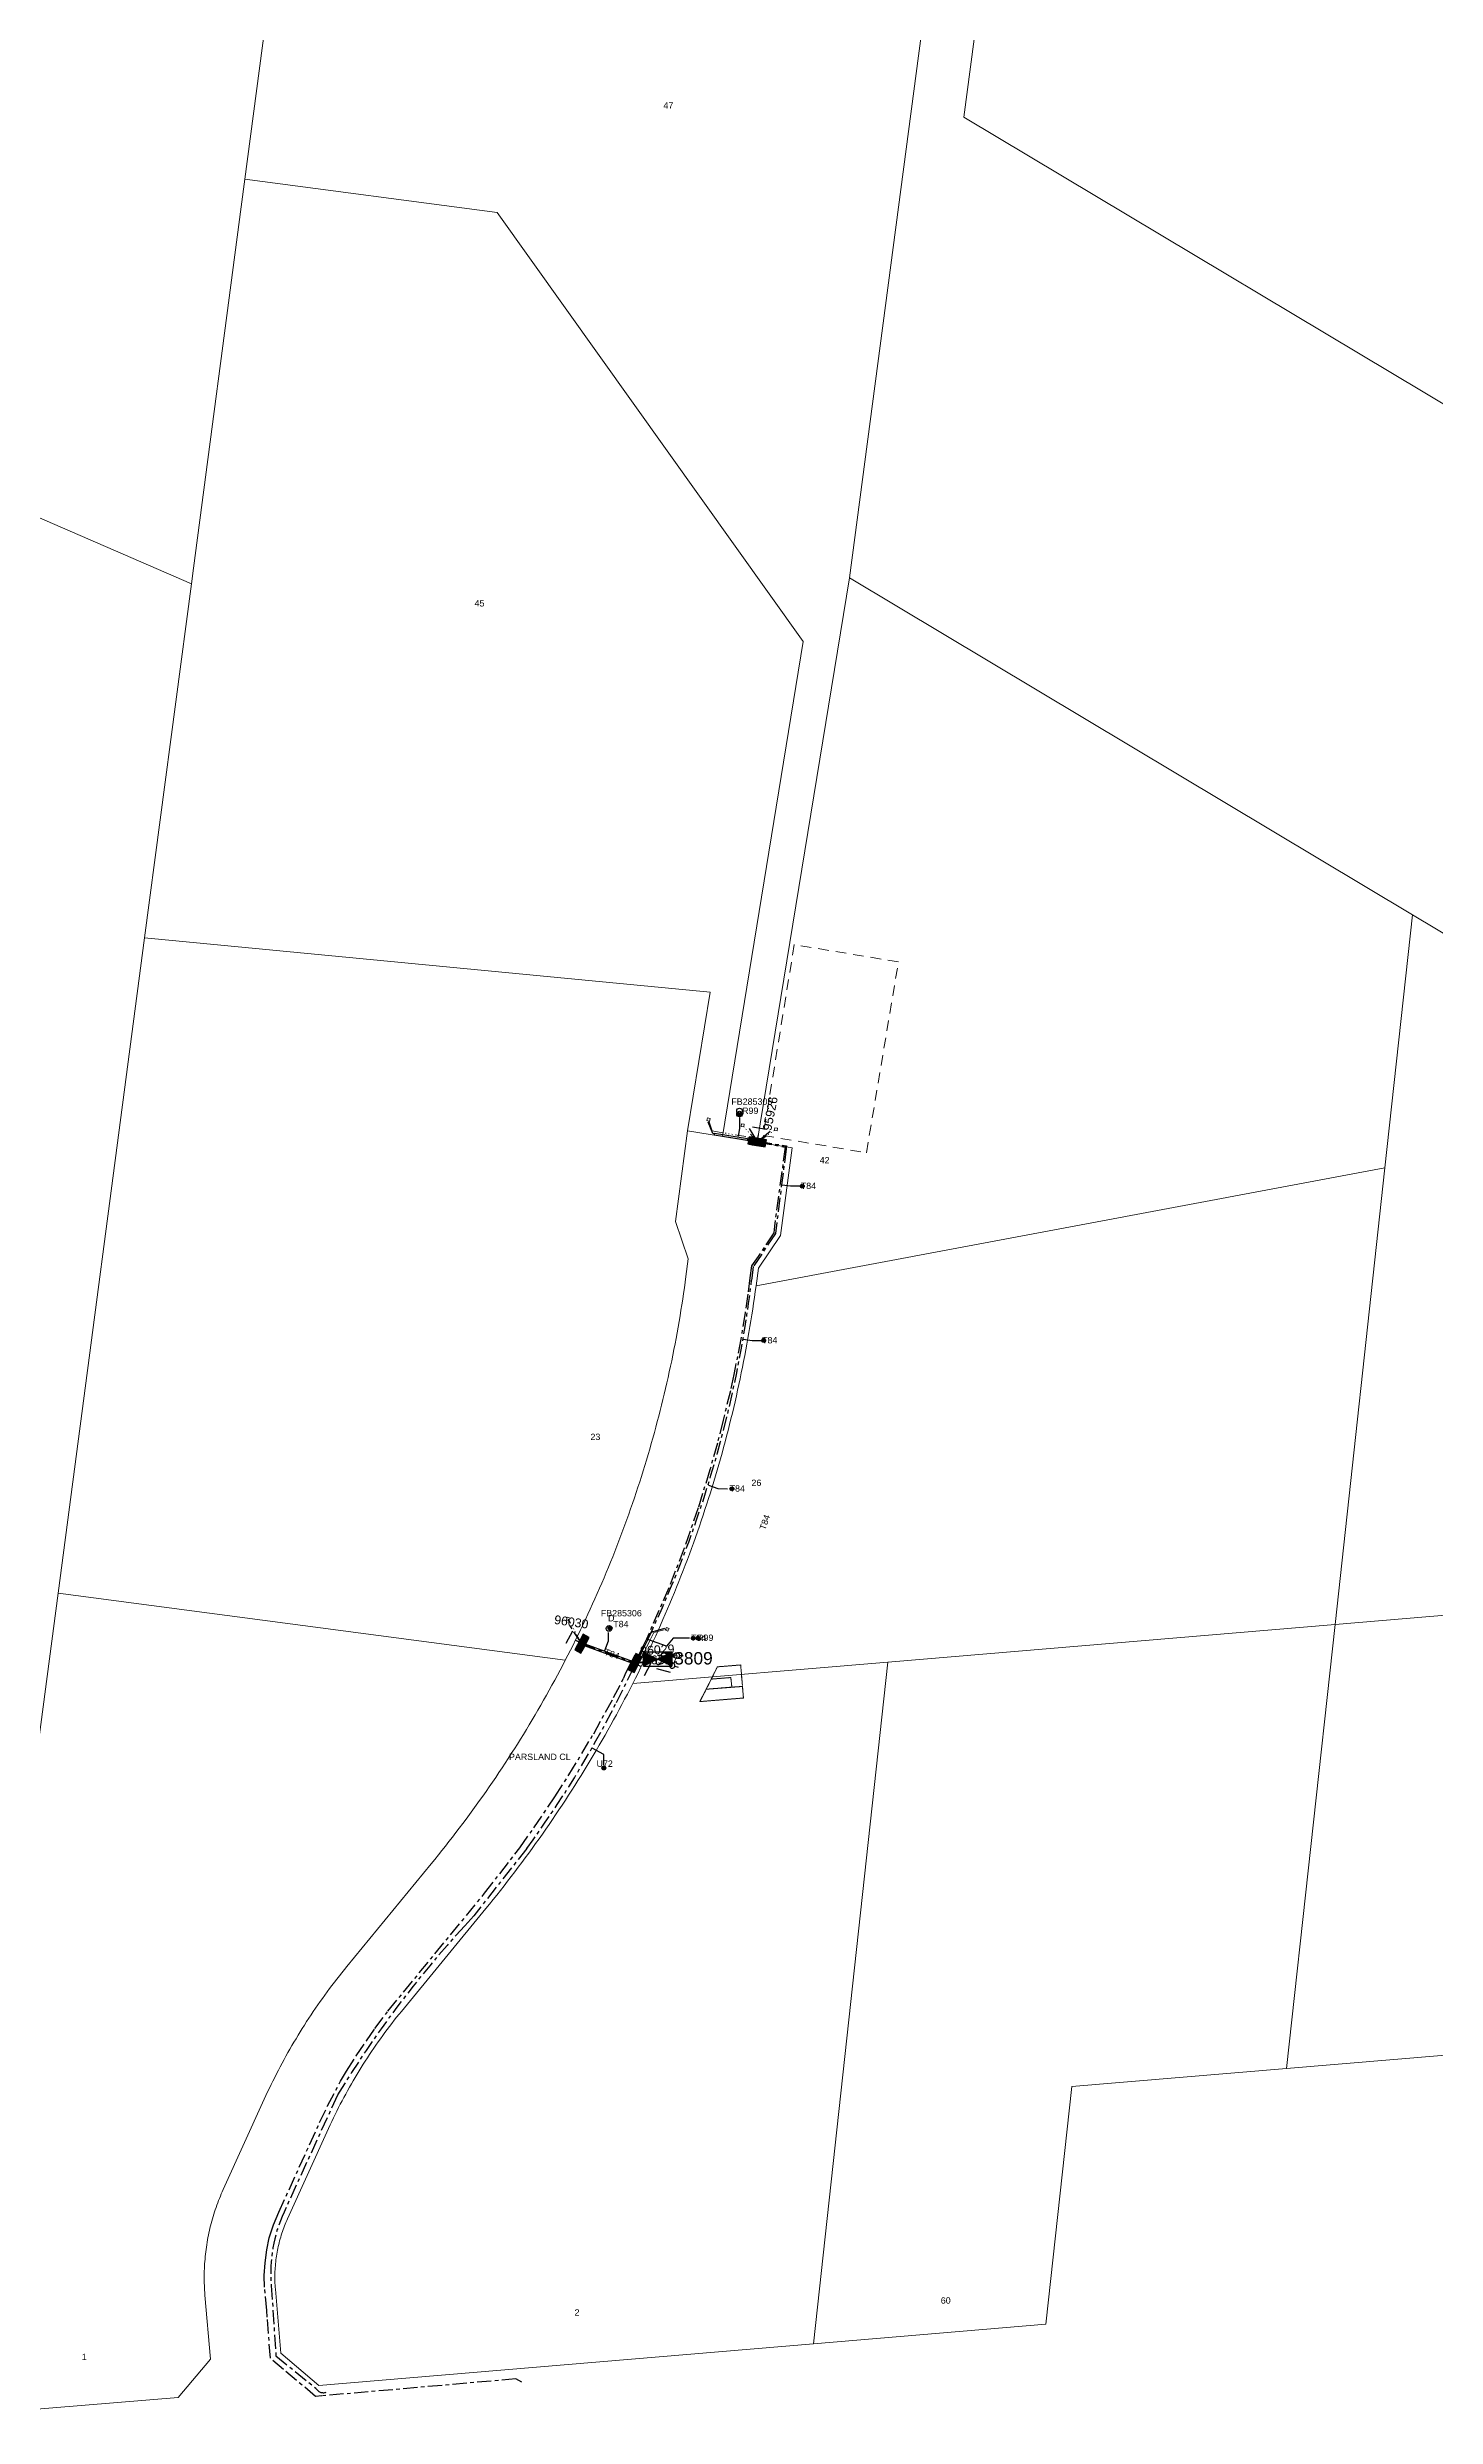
# Model space of a CAD drawing. Header units: metres. Extents: x 250871 to 255994, y 6164531 to 6169422.
# Drawn here: x 252048 to 252441, y 6165540 to 6166211 of the extents above; entities that cross this region are included whole.
import ezdxf
from ezdxf.enums import TextEntityAlignment as Align

# ---------------------------------------------------------------- set-up
doc = ezdxf.new("R2010")
doc.units = ezdxf.units.M
for name, pattern in [('Cable Exist UG', [7, 4, -1, 1, -1]), ('Dash', [5, 3, -2]), ('DASHED', [19.05, 12.7, -6.35]), ('HIDDEN2', [0.1875, 0.125, -0.0625]), ('PHANTOMX2', [6.6, 3, -0.75, 0.2, -0.75, 0.2, -0.75, 0.2, -0.75])]:
    doc.linetypes.add(name, pattern=pattern)
doc.layers.get('0').update_dxf_attribs({"color": 6})
doc.layers.get('Defpoints').update_dxf_attribs({"color": 250})
for name, color, linetype, lineweight in [('Cadastre Developer_SP_EXT', 98, 'Continuous', 15), ('Cadastre Land Parcels_SP_EXT', 118, 'Continuous', 15), ('Cadastre Other Property_SP_EXT', 138, 'DASHED', 15), ('Cadastre Road Names_SP_HV_LV_SL_EXT', 211, 'Continuous', 15), ('Mains_HV_EXT', 13, 'Continuous', 25), ('Mains_LV_EXT', 163, 'Continuous', 25), ('Services_SP_EXT', 42, 'PHANTOMX2', 20)]:
    doc.layers.add(name, color=color, linetype=linetype, lineweight=lineweight)
for name, color, linetype in [('Duct_SP_EXT', 30, 'Continuous'), ('Equip_HV_EXT', 7, 'Continuous'), ('Equip_LV_EXT', 7, 'Continuous'), ('Sub_SP_EXT', 7, 'Continuous'), ('SupportsUG_SP_LV_EXT', 7, 'Continuous'), ('Trench_SP_EXT', 7, 'Continuous')]:
    doc.layers.add(name, color=color, linetype=linetype)
doc.styles.add('iecARIAL', font='arial.ttf', dxfattribs={"height": 2})
doc.styles.get("Standard").update_dxf_attribs({"font": 'arial.ttf'})
doc.styles.add('SWITCH_LABEL', font='arial.ttf', dxfattribs={"height": 2})

# ---------------------------------------------------------------- blocks, each defined once
blk = doc.blocks.new('SUB_PADMOUNT_EXT')
at = {"ltscale": 10}
h = blk.add_hatch(color=256, dxfattribs=at)
h.dxf.hatch_style = 1
h.paths.add_polyline_path([(4, -2), (0, 0), (4, 2)])
h.paths.add_polyline_path([(-4, -2), (-4, 2), (0, 0)])
blk.add_line((4, 2), (-4, -2))
blk.add_lwpolyline([(-4, -2), (4, -2), (4, 2), (-4, 2)], close=True)
at = {"ltscale": 10, "flags": 128}
for points in [[(-4, -2), (-4, 2), (0, 0)], [(4, -2), (0, 0), (4, 2)]]:
    blk.add_lwpolyline(points, close=True, dxfattribs=at)
at = {"flags": 8}
blk.add_attdef('ASSET_NUM', text='', height=2.5, dxfattribs=at).set_placement((0, 5), align=Align.MIDDLE_CENTER)
for tag, flags, p in [('STREET_CODE', 9, (1.5, 0)), ('OPERATING_VOLTAGE', 9, (1.5, -0.4)), ('ORIENTATION', 9, (1.5, -0.6)), ('OWNED_BY', 9, (1.5, -0.8)), ('OPERATED_BY', 9, (1.5, -1)), ('CONSTRUCTED_VOLTAGE', 9, (1.5, -1.4)), ('SECONDARY_VOLTAGE', 9, (1.5, -1.6)), ('STATE', 9, (1.5, -1.8)), ('SUBSTATION_TYPE', 9, (1.5, -2.2)), ('SUBURB', 9, (1.5, -2.8)), ('STREETNAME', 9, (1.5, -3)), ('Z', 1, (1.5, -3.6)), ('NO_PHASES', 9, (1.5, -0.2)), ('MAINTAINED_BY', 9, (1.5, -1.2)), ('PARENT', 9, (1.5, -2)), ('USAGE', 9, (1.5, -2.4)), ('LEGEND', 9, (1.5, -2.6)), ('LOCATION', 9, (1.5, -3.2)), ('NOTES', 9, (1.5, -3.4))]:
    blk.add_attdef(tag, text='', height=0.2, dxfattribs=dict(flags=flags)).set_placement(p, align=Align.MIDDLE_LEFT)
blk = doc.blocks.new('PILLAR_EXT')
blk.add_hatch(color=256).paths.add_polyline_path([(2.5, -1), (2.5, 1), (-2.5, 1), (-2.5, -1)])
for p, q in [((2.5, 0), (-2.5, 0)), ((0, -1), (0, 1))]:
    blk.add_line(p, q)
at = {"ltscale": 10}
blk.add_line((-2.5, 0), (2.5, 0), dxfattribs=at)
blk.add_lwpolyline([(2.5, 1), (1.25, 1), (-1.25, 1), (-2.5, 1), (-2.5, -1), (2.5, -1)], close=True)
at = {"layer": 'Defpoints'}
for p, q in [((0, 0), (0, -2)), ((2, -4), (-2, -4))]:
    blk.add_line(p, q, dxfattribs=at)
for tag, p, flags in [('SUPPORT_TYPE', (0, 0.6), 9), ('STREETNAME', (0, 1.8), 9), ('OWNED_BY', (0, 0.2), 9), ('LOCATION', (0, 1.2), 9), ('SUBURB', (0, 2), 1), ('LEGEND', (0, 1), 9), ('PARENT', (0, 1.6), 9), ('USAGE', (0, 0.8), 9), ('NOTES', (0, 1.4), 9), ('STATE', (0, 0.4), 9)]:
    blk.add_attdef(tag, p, '', height=0.2, rotation=180, dxfattribs=dict(flags=flags))
at = {"width": 0.9, "flags": 8}
blk.add_attdef('ASSET_NUM', text='', height=2, rotation=270, dxfattribs=at).set_placement((2, -4), align=Align.MIDDLE_LEFT)
blk = doc.blocks.new('DUCT_EXT')
blk.add_circle((0, 0.8), 0.8)
at = {"flags": 1}
blk.add_attdef('Z', (0, 0), '', height=0.2, dxfattribs=at)
at = {"flags": 9}
for tag, p in [('DUCT_CODE', (0, 0)), ('XSECT_TYPE', (0, -0.2)), ('STATE', (0, -0.6)), ('FB_REFERENCE', (0, -0.4)), ('NOTES', (0, -0.8))]:
    blk.add_attdef(tag, text='', height=0.2, dxfattribs=at).set_placement(p, align=Align.MIDDLE_LEFT)
blk = doc.blocks.new('CCP_EXT')
blk.add_wipeout([(0, 0.57), (0.57, 0), (0, -0.57), (-0.57, 0)])
blk.add_lwpolyline([(-0.57, 0), (0, 0.57), (0.57, 0), (0, -0.57), (-0.57, 0)])
at = {"flags": 1}
blk.add_attdef('Z', (0, 0), '', height=0.2, dxfattribs=at)
at = {"flags": 9}
for tag, p in [('CCP_TYPE', (0, 0)), ('CONSTRUCTED_VOLTAGE', (0, -0.2)), ('OPERATING_VOLTAGE', (0, -0.6)), ('ORIENTATION', (0, -0.8)), ('OWNED_BY', (0, -1)), ('STATE', (0, -1.8)), ('NO_PHASES', (0, -0.4)), ('USAGE', (0, -1.2)), ('LEGEND', (0, -1.4)), ('LIFE_SUPPORT', (0, -1.6)), ('NOTES', (0, -2))]:
    blk.add_attdef(tag, text='', height=0.2, dxfattribs=at).set_placement(p, align=Align.MIDDLE_LEFT)
blk = doc.blocks.new('LV_UG_DFUSE_CLOSED_EXT')
for points in [[(1, 0), (0, 0)], [(5.04, 0.73), (2.16, -0.72)], [(5.05, -0.71), (2.16, 0.72)], [(6.2, 0.01), (7.2, 0.01)]]:
    blk.add_lwpolyline(points)
for centre in [(1.8, 0), (5.4, 0.01)]:
    blk.add_circle(centre, 0.8)
at = {"flags": 9}
for tag, p in [('ACTUAL_STATUS', (0, 0)), ('CONSTRUCTED_VOLTAGE', (0, -0.2)), ('OPERATING_VOLTAGE', (0, -0.6)), ('ORIENTATION', (0, -0.8)), ('STATE', (0, -1)), ('SWITCH_TYPE', (0, -1.2)), ('NO_PHASES', (0, -0.4)), ('USAGE', (0, -1.4)), ('NOTES', (0, -1.6))]:
    blk.add_attdef(tag, text='', height=0.2, dxfattribs=at).set_placement(p, align=Align.MIDDLE_LEFT)
at = {"flags": 1}
blk.add_attdef('Z', (0, 0), '', height=0.2, dxfattribs=at)
blk = doc.blocks.new('SWG_HOLEC_SU_EXT')
blk.add_line((1.8, -2), (5.8, -2))
for points in [[(1, 0), (0, 0)], [(6.6, 0), (7.6, 0)]]:
    blk.add_lwpolyline(points)
for points in [[(1.8, -0.8, 1), (1.8, 0.8, 1)], [(5.8, -0.8, 1), (5.8, 0.8, 1)]]:
    blk.add_lwpolyline(points, format="xyb", close=True)
at = {"style": 'SWITCH_LABEL', "flags": 8}
blk.add_attdef('ASSET_NUM', text='', height=2.5, rotation=179.95437, dxfattribs=at).set_placement((-2.4, 0), align=Align.MIDDLE_LEFT)
at = {"flags": 1}
blk.add_attdef('Z', (0, 0), '', height=0.2, dxfattribs=at)
at = {"flags": 9}
for tag, p in [('ACTUAL_STATUS', (0, -0.4)), ('CONSTRUCTED_VOLTAGE', (0, -0.6)), ('OPERATING_VOLTAGE', (0, -1)), ('ORIENTATION', (0, -1.2)), ('OWNED_BY', (0, -1.4)), ('STATE', (0, -1.8)), ('SWITCH_TYPE', (0, -2)), ('STREETNAME', (0, -2.6)), ('SUBURB', (0, -2.8)), ('NO_PHASES', (0, -0.8)), ('PARENT', (0, -1.6)), ('USAGE', (0, -2.2)), ('LOCATION', (0, -2.4)), ('NOTES', (0, -3))]:
    blk.add_attdef(tag, text='', height=0.2, dxfattribs=at).set_placement(p, align=Align.MIDDLE_LEFT)
at = {"style": 'SWITCH_LABEL', "flags": 9}
blk.add_attdef('STREET_CODE', text='', height=0.2, dxfattribs=at).set_placement((0, -0.2), align=Align.MIDDLE_LEFT)
blk = doc.blocks.new('CABLE_LARGE_EXT')
h = blk.add_hatch(color=256)
edge = h.paths.add_edge_path()
edge.add_arc((0, 0.55), 0.55, 0, 360)
blk.add_circle((0, 0.55), 0.55)
at = {"flags": 1}
blk.add_attdef('Z', (0, 0), '', height=0.2, dxfattribs=at)
at = {"flags": 9}
for tag, p in [('COND_CODE', (0, 0)), ('STATE', (0, -0.4)), ('XSECT_SIZE', (0, -0.6)), ('FB_REFERENCE', (0, -0.2)), ('NOTES', (0, -0.8))]:
    blk.add_attdef(tag, text='', height=0.2, dxfattribs=at).set_placement(p, align=Align.MIDDLE_LEFT)

msp = doc.modelspace()

# ---------------------------------------------------------------- linework, layer by layer
at = {"layer": 'Cadastre Developer_SP_EXT', "linetype": 'Dash'}
for points in [[(252234.387, 6165746.335), (252233.504, 6165744.584), (252232.61, 6165742.841), (252244.945, 6165743.856), (252244.173, 6165753.208), (252237.563, 6165752.682), (252236.712, 6165750.943), (252235.85, 6165749.209), (252241.347, 6165749.654), (252241.7, 6165746.946), (252234.387, 6165746.335)], [(252234.387, 6165746.335), (252241.7, 6165746.946), (252241.347, 6165749.654), (252235.85, 6165749.209), (252235.126, 6165747.769), (252234.387, 6165746.335)]]:
    msp.add_lwpolyline(points, close=True, dxfattribs=at)
at = {"layer": 'Cadastre Land Parcels_SP_EXT', "linetype": 'Continuous'}
for points in [[(251982.183, 6166823.08), (251977.806, 6166825.699), (251951.251, 6166750.609), (251940.01, 6166747.699), (251857.93, 6166762.421), (251782.647, 6166191.91), (251935.363, 6166125.668), (252088.689, 6166059.16), (252089.273, 6166063.575), (252102.784, 6166165.838), (252103.825, 6166173.714), (252124.843, 6166332.798), (252139.255, 6166441.875), (252153.669, 6166550.951), (252174.426, 6166708.042), (252101.058, 6166751.945), (252001.146, 6166587.915), (251952.586, 6166599.874), (251953.499, 6166741.984), (251982.183, 6166823.08)], [(252274.981, 6166060.862), (252307.717, 6166308.638), (252124.843, 6166332.798), (252103.825, 6166173.714), (252175.22, 6166164.282), (252261.897, 6166042.848), (252238.983, 6165902.762), (252248.854, 6165901.147), (252274.981, 6166060.862)], [(252458.018, 6166038.011), (252465.752, 6166096.536), (252307.349, 6166191.286), (252322.591, 6166306.674), (252307.717, 6166308.638), (252274.981, 6166060.862), (252434.338, 6165965.527), (252447.407, 6165957.709), (252458.018, 6166038.011)], [(252471.472, 6166139.826), (252482.485, 6166223.166), (252348.655, 6166303.23), (252322.591, 6166306.674), (252307.349, 6166191.286), (252465.752, 6166096.536), (252471.472, 6166139.826)], [(252261.897, 6166042.848), (252175.22, 6166164.282), (252103.825, 6166173.714), (252102.784, 6166165.838), (252089.273, 6166063.575), (252088.689, 6166059.16), (252075.45, 6165958.95), (252235.526, 6165943.589), (252229.112, 6165904.377), (252238.983, 6165902.762), (252261.897, 6166042.848)], [(252050.951, 6165773.518), (252075.45, 6165958.95), (252088.689, 6166059.16), (251935.363, 6166125.668), (251904.281, 6165890.571), (251888.51, 6165771.279), (251860.975, 6165562.99), (251865.275, 6165562.383), (252020.163, 6165540.488), (252050.951, 6165773.518)], [(252426.52, 6165893.947), (252434.338, 6165965.527), (252274.981, 6166060.862), (252248.854, 6165901.147), (252258.725, 6165899.532), (252255.437, 6165874.743), (252249.169, 6165865.482), (252248.513, 6165860.524), (252426.52, 6165893.947)], [(252538.75, 6165987.107), (252447.407, 6165957.709), (252434.338, 6165965.527), (252426.52, 6165893.947), (252412.403, 6165764.687), (252517.354, 6165773.53), (252531.533, 6165663.489), (252539.158, 6165584.2), (252544.142, 6165584.62), (252536.5, 6165664.05), (252516.821, 6165816.71), (252543.681, 6165861.807), (252538.75, 6165987.107)], [(252195.269, 6165755.982), (252196, 6165757.417), (252196.724, 6165758.858), (252197.44, 6165760.301), (252198.15, 6165761.747), (252198.852, 6165763.198), (252199.548, 6165764.652), (252200.236, 6165766.108), (252200.918, 6165767.568), (252201.592, 6165769.032), (252202.259, 6165770.499), (252202.919, 6165771.969), (252203.571, 6165773.443), (252204.217, 6165774.919), (252204.855, 6165776.399), (252205.486, 6165777.882), (252206.11, 6165779.367), (252206.726, 6165780.857), (252207.335, 6165782.348), (252207.938, 6165783.843), (252208.532, 6165785.34), (252209.119, 6165786.841), (252209.699, 6165788.345), (252210.272, 6165789.851), (252210.837, 6165791.36), (252211.395, 6165792.871), (252211.945, 6165794.386), (252212.489, 6165795.903), (252213.024, 6165797.423), (252213.552, 6165798.946), (252214.073, 6165800.47), (252214.586, 6165801.998), (252215.093, 6165803.528), (252215.591, 6165805.061), (252216.081, 6165806.595), (252216.565, 6165808.132), (252217.041, 6165809.672), (252217.509, 6165811.214), (252217.97, 6165812.758), (252218.423, 6165814.305), (252218.869, 6165815.853), (252219.308, 6165817.403), (252219.738, 6165818.956), (252220.161, 6165820.511), (252220.576, 6165822.069), (252220.984, 6165823.627), (252221.384, 6165825.188), (252221.777, 6165826.751), (252222.162, 6165828.316), (252222.539, 6165829.882), (252222.908, 6165831.451), (252223.27, 6165833.022), (252223.625, 6165834.593), (252223.972, 6165836.167), (252224.31, 6165837.742), (252224.641, 6165839.32), (252224.965, 6165840.898), (252225.281, 6165842.478), (252225.589, 6165844.06), (252225.889, 6165845.643), (252226.182, 6165847.228), (252226.467, 6165848.814), (252226.744, 6165850.401), (252227.013, 6165851.99), (252227.275, 6165853.581), (252227.528, 6165855.172), (252227.774, 6165856.764), (252228.013, 6165858.358), (252228.243, 6165859.952), (252228.466, 6165861.549), (252228.681, 6165863.146), (252229.335, 6165868.103), (252225.687, 6165878.674), (252229.112, 6165904.377), (252235.526, 6165943.589), (252075.45, 6165958.95), (252050.951, 6165773.518), (252194.531, 6165754.549), (252195.269, 6165755.982)], [(252285.862, 6165754.027), (252412.403, 6165764.687), (252426.52, 6165893.947), (252248.513, 6165860.524), (252248.291, 6165858.871), (252248.061, 6165857.219), (252247.822, 6165855.568), (252247.576, 6165853.918), (252247.322, 6165852.269), (252247.06, 6165850.621), (252246.79, 6165848.976), (252246.513, 6165847.331), (252246.228, 6165845.687), (252245.934, 6165844.045), (252245.633, 6165842.404), (252245.324, 6165840.765), (252245.008, 6165839.127), (252244.683, 6165837.492), (252244.351, 6165835.857), (252244.01, 6165834.223), (252243.663, 6165832.592), (252243.307, 6165830.963), (252242.944, 6165829.335), (252242.573, 6165827.708), (252242.193, 6165826.083), (252241.807, 6165824.461), (252241.412, 6165822.84), (252241.011, 6165821.221), (252240.601, 6165819.604), (252240.183, 6165817.989), (252239.759, 6165816.376), (252239.325, 6165814.765), (252238.885, 6165813.157), (252238.437, 6165811.55), (252237.981, 6165809.945), (252237.518, 6165808.342), (252237.046, 6165806.743), (252236.568, 6165805.145), (252236.081, 6165803.548), (252235.587, 6165801.956), (252235.086, 6165800.365), (252234.576, 6165798.776), (252234.06, 6165797.19), (252233.536, 6165795.607), (252233.004, 6165794.025), (252232.465, 6165792.447), (252231.918, 6165790.871), (252231.364, 6165789.298), (252230.801, 6165787.727), (252230.232, 6165786.159), (252229.656, 6165784.594), (252229.071, 6165783.031), (252228.48, 6165781.472), (252227.881, 6165779.915), (252227.274, 6165778.361), (252226.66, 6165776.81), (252226.039, 6165775.262), (252225.41, 6165773.717), (252224.775, 6165772.174), (252224.131, 6165770.636), (252223.481, 6165769.1), (252222.823, 6165767.566), (252222.157, 6165766.037), (252221.485, 6165764.51), (252220.805, 6165762.988), (252220.117, 6165761.468), (252219.424, 6165759.95), (252218.722, 6165758.438), (252218.013, 6165756.927), (252217.298, 6165755.42), (252216.574, 6165753.917), (252215.844, 6165752.418), (252215.107, 6165750.921), (252214.362, 6165749.428), (252213.61, 6165747.939), (252285.862, 6165754.027)], [(252531.533, 6165663.489), (252517.354, 6165773.53), (252412.403, 6165764.687), (252398.679, 6165639.031), (252459.437, 6165644.148), (252452.091, 6165576.873), (252539.158, 6165584.2), (252531.533, 6165663.489)], [(252330.573, 6165566.637), (252337.921, 6165633.912), (252398.679, 6165639.031), (252412.403, 6165764.687), (252285.862, 6165754.027), (252264.791, 6165561.095), (252330.573, 6165566.637)], [(252264.791, 6165561.095), (252285.862, 6165754.027), (252213.61, 6165747.939), (252212.857, 6165746.463), (252212.097, 6165744.991), (252211.329, 6165743.523), (252210.555, 6165742.058), (252209.774, 6165740.596), (252208.985, 6165739.139), (252208.19, 6165737.685), (252207.388, 6165736.234), (252206.58, 6165734.788), (252205.764, 6165733.346), (252204.942, 6165731.907), (252204.112, 6165730.473), (252203.276, 6165729.042), (252202.433, 6165727.615), (252201.584, 6165726.192), (252200.728, 6165724.774), (252199.865, 6165723.36), (252198.995, 6165721.949), (252198.119, 6165720.542), (252197.236, 6165719.14), (252196.346, 6165717.742), (252195.45, 6165716.348), (252194.547, 6165714.958), (252193.638, 6165713.574), (252192.722, 6165712.193), (252191.799, 6165710.816), (252190.87, 6165709.443), (252189.936, 6165708.076), (252188.993, 6165706.712), (252188.045, 6165705.353), (252187.091, 6165703.999), (252186.129, 6165702.649), (252185.162, 6165701.304), (252184.188, 6165699.964), (252183.208, 6165698.628), (252182.221, 6165697.296), (252181.228, 6165695.97), (252180.229, 6165694.647), (252179.224, 6165693.33), (252178.212, 6165692.018), (252177.195, 6165690.71), (252176.171, 6165689.407), (252175.14, 6165688.109), (252174.104, 6165686.816), (252173.062, 6165685.528), (252172.013, 6165684.245), (252148.155, 6165655.183), (252147.468, 6165654.34), (252146.787, 6165653.492), (252146.113, 6165652.639), (252145.445, 6165651.782), (252144.783, 6165650.919), (252144.126, 6165650.053), (252143.477, 6165649.18), (252142.833, 6165648.303), (252142.196, 6165647.422), (252141.566, 6165646.537), (252140.942, 6165645.646), (252140.324, 6165644.751), (252139.713, 6165643.852), (252139.109, 6165642.948), (252138.51, 6165642.04), (252137.919, 6165641.127), (252137.334, 6165640.211), (252136.756, 6165639.29), (252136.184, 6165638.365), (252135.62, 6165637.435), (252135.062, 6165636.502), (252134.511, 6165635.564), (252133.967, 6165634.623), (252133.429, 6165633.678), (252132.899, 6165632.729), (252132.375, 6165631.776), (252131.858, 6165630.82), (252131.348, 6165629.859), (252130.845, 6165628.895), (252130.349, 6165627.928), (252129.86, 6165626.956), (252129.379, 6165625.981), (252128.904, 6165625.003), (252128.436, 6165624.021), (252127.975, 6165623.037), (252127.522, 6165622.048), (252115.903, 6165596.477), (252115.678, 6165595.973), (252115.461, 6165595.466), (252115.25, 6165594.956), (252115.045, 6165594.443), (252114.849, 6165593.927), (252114.659, 6165593.409), (252114.477, 6165592.888), (252114.302, 6165592.364), (252114.133, 6165591.838), (252113.973, 6165591.31), (252113.819, 6165590.78), (252113.673, 6165590.248), (252113.534, 6165589.713), (252113.403, 6165589.177), (252113.279, 6165588.639), (252113.163, 6165588.1), (252113.053, 6165587.558), (252112.952, 6165587.015), (252112.858, 6165586.471), (252112.771, 6165585.927), (252112.692, 6165585.38), (252112.621, 6165584.833), (252112.557, 6165584.284), (252112.501, 6165583.735), (252112.452, 6165583.186), (252112.411, 6165582.635), (252112.378, 6165582.084), (252112.351, 6165581.532), (252112.333, 6165580.98), (252112.322, 6165580.429), (252112.319, 6165579.876), (252112.324, 6165579.325), (252112.336, 6165578.773), (252112.355, 6165578.221), (252112.383, 6165577.67), (252112.418, 6165577.118), (252112.461, 6165576.568), (252113.988, 6165558.428), (252124.792, 6165549.301), (252264.791, 6165561.095)]]:
    msp.add_lwpolyline(points, close=True, dxfattribs=at)
msp.add_lwpolyline([(252040.304, 6165542.185), (252084.933, 6165545.944), (252094.06, 6165556.749), (252092.534, 6165574.89), (252092.48, 6165575.569), (252092.435, 6165576.248), (252092.397, 6165576.928), (252092.367, 6165577.608), (252092.344, 6165578.288), (252092.329, 6165578.97), (252092.323, 6165579.65), (252092.323, 6165580.331), (252092.331, 6165581.012), (252092.348, 6165581.693), (252092.371, 6165582.373), (252092.403, 6165583.053), (252092.443, 6165583.732), (252092.489, 6165584.412), (252092.544, 6165585.09), (252092.607, 6165585.769), (252092.677, 6165586.445), (252092.755, 6165587.122), (252092.84, 6165587.797), (252092.933, 6165588.472), (252093.035, 6165589.146), (252093.142, 6165589.817), (252093.258, 6165590.488), (252093.382, 6165591.158), (252093.514, 6165591.826), (252093.652, 6165592.492), (252093.799, 6165593.158), (252093.953, 6165593.821), (252094.114, 6165594.482), (252094.283, 6165595.142), (252094.459, 6165595.8), (252094.643, 6165596.454), (252094.835, 6165597.108), (252095.033, 6165597.759), (252095.239, 6165598.409), (252095.452, 6165599.054), (252095.673, 6165599.699), (252095.901, 6165600.34), (252096.137, 6165600.979), (252096.379, 6165601.616), (252096.628, 6165602.249), (252096.885, 6165602.879), (252097.15, 6165603.507), (252097.421, 6165604.132), (252097.699, 6165604.753), (252109.319, 6165630.325), (252109.794, 6165631.359), (252110.274, 6165632.39), (252110.763, 6165633.418), (252111.257, 6165634.442), (252111.758, 6165635.463), (252112.267, 6165636.481), (252112.782, 6165637.495), (252113.304, 6165638.506), (252113.833, 6165639.514), (252114.368, 6165640.517), (252114.91, 6165641.517), (252115.459, 6165642.514), (252116.014, 6165643.507), (252116.577, 6165644.496), (252117.145, 6165645.481), (252117.72, 6165646.462), (252118.303, 6165647.44), (252118.891, 6165648.413), (252119.485, 6165649.384), (252120.087, 6165650.349), (252120.695, 6165651.311), (252121.309, 6165652.269), (252121.929, 6165653.222), (252122.556, 6165654.171), (252123.19, 6165655.116), (252123.829, 6165656.057), (252124.475, 6165656.993), (252125.127, 6165657.925), (252125.786, 6165658.853), (252126.45, 6165659.776), (252127.121, 6165660.695), (252127.798, 6165661.61), (252128.481, 6165662.52), (252129.17, 6165663.425), (252129.865, 6165664.325), (252130.566, 6165665.221), (252131.273, 6165666.112), (252131.986, 6165666.998), (252132.705, 6165667.88), (252156.564, 6165696.942), (252157.581, 6165698.187), (252158.591, 6165699.436), (252159.597, 6165700.691), (252160.595, 6165701.951), (252161.588, 6165703.215), (252162.574, 6165704.484), (252163.554, 6165705.758), (252164.529, 6165707.037), (252165.496, 6165708.321), (252166.457, 6165709.608), (252167.413, 6165710.902), (252168.361, 6165712.199), (252169.304, 6165713.501), (252170.24, 6165714.808), (252171.17, 6165716.119), (252172.094, 6165717.435), (252173.01, 6165718.755), (252173.921, 6165720.079), (252174.825, 6165721.409), (252175.722, 6165722.742), (252176.614, 6165724.08), (252177.498, 6165725.423), (252178.376, 6165726.769), (252179.248, 6165728.12), (252180.113, 6165729.474), (252180.971, 6165730.834), (252181.822, 6165732.197), (252182.667, 6165733.564), (252183.506, 6165734.936), (252184.338, 6165736.312), (252185.162, 6165737.691), (252185.981, 6165739.074), (252186.791, 6165740.462), (252187.597, 6165741.853), (252188.394, 6165743.249), (252189.186, 6165744.648), (252189.97, 6165746.052), (252190.747, 6165747.459), (252191.518, 6165748.87), (252192.282, 6165750.283), (252193.038, 6165751.702), (252193.788, 6165753.124), (252194.531, 6165754.549), (252050.951, 6165773.518), (252020.163, 6165540.488)], dxfattribs=at)
at = {"layer": 'Cadastre Other Property_SP_EXT', "linetype": 'HIDDEN2'}
for points in [[(252244.686, 6165747.132), (252234.388, 6165746.335), (252232.61, 6165742.841), (252244.945, 6165743.856), (252244.686, 6165747.132)], [(252241.7, 6165746.946), (252241.347, 6165749.655), (252235.849, 6165749.209), (252234.388, 6165746.335), (252241.7, 6165746.946)], [(252244.686, 6165747.132), (252244.172, 6165753.208), (252237.563, 6165752.682), (252235.849, 6165749.209), (252241.347, 6165749.655), (252241.7, 6165746.946), (252244.686, 6165747.132)]]:
    msp.add_lwpolyline(points, close=True, dxfattribs=at)
at = {"layer": 'Duct_SP_EXT'}
for p, q in [((252246.062, 6165901.717), (252248.468, 6165901.371)), ((252248.468, 6165901.371), (252248.502, 6165901.609)), ((252199.909, 6165758.694), (252199.991, 6165758.92)), ((252199.909, 6165758.694), (252213.287, 6165753.814)), ((252200.073, 6165759.145), (252199.991, 6165758.92)), ((252200.073, 6165759.145), (252213.451, 6165754.265)), ((252213.287, 6165753.814), (252213.369, 6165754.04)), ((252213.451, 6165754.265), (252213.369, 6165754.04))]:
    msp.add_line(p, q, dxfattribs=at)
for points in [[(252243.865, 6165908.143), (252243.86, 6165907.265), (252243.847, 6165905.006), (252243.496, 6165902.822)], [(252260.85, 6165888.688), (252258.245, 6165888.695), (252255.864, 6165889.026)], [(252249.828, 6165844.971), (252247.44, 6165844.969), (252244.865, 6165845.319)], [(252240.469, 6165803.006), (252237.784, 6165803.019), (252235.19, 6165804.043)], [(252206.695, 6165762.433), (252206.652, 6165759.964), (252205.647, 6165757.189)], [(252205.399, 6165724.829), (252205.399, 6165727.888), (252202.162, 6165729.706)]]:
    msp.add_lwpolyline(points, dxfattribs=at)
at = {"layer": 'Mains_HV_EXT', "linetype": 'Cable Exist UG'}
msp.add_lwpolyline([(252182.256, 6165550.237), (252180.557, 6165551.159), (252180.557, 6165551.159), (252125.645, 6165546.362), (252123.827, 6165546.209), (252114.802, 6165553.813), (252111.042, 6165557.001), (252110.182, 6165568.638), (252110.025, 6165570.481), (252110.025, 6165570.481), (252109.379, 6165577.109), (252109.294, 6165580.431), (252109.537, 6165584.051), (252110.017, 6165587.711), (252110.737, 6165591.051), (252111.897, 6165594.771), (252113.419, 6165598.334), (252124.991, 6165623.695), (252127.248, 6165628.438), (252130.923, 6165635.378), (252132.629, 6165638.278), (252135.302, 6165642.603), (252138.215, 6165646.846), (252140.576, 6165650.298), (252144.32, 6165655.214), (252171.701, 6165688.597), (252181.635, 6165701.49), (252185.655, 6165707.134), (252191.588, 6165715.905), (252195.569, 6165722.105), (252202.559, 6165733.762), (252208.207, 6165743.969), (252210.977, 6165749.369), (252211.766, 6165751.216), (252211.766, 6165751.216), (252213.535, 6165754.68), (252214.259, 6165756.098), (252218.881, 6165754.746), (252220.671, 6165754.794)], dxfattribs=at)
at = {"layer": 'Mains_LV_EXT', "linetype": 'Cable Exist UG'}
for points in [[(252199.168, 6165759.22), (252214.223, 6165753.728)], [(252220.651, 6165754.854), (252217.907, 6165753.838), (252214.223, 6165753.728)]]:
    msp.add_lwpolyline(points, dxfattribs=at)
at = {"layer": 'Trench_SP_EXT', "linetype": 'Cable Exist UG'}
for points in [[(252199.991, 6165758.92), (252199.168, 6165759.22)], [(252213.22, 6165754.063), (252214.223, 6165753.728)], [(252214.55, 6165753.738), (252217.401, 6165754.355)]]:
    msp.add_lwpolyline(points, dxfattribs=at)
msp.add_lwpolyline([(252214.289, 6165753.297), (252213.806, 6165752.356), (252208.865, 6165742.356), (252208.865, 6165742.356, -0.0411516), (252183.63, 6165701.303), (252183.63, 6165701.303), (252168.6, 6165682.182), (252166.072, 6165679.395), (252166.072, 6165679.395, 0.0506125), (252130.048, 6165631.451), (252130.048, 6165631.451), (252114.907, 6165598.388), (252114.907, 6165598.388, 0.1283295), (252111.308, 6165577.639), (252111.308, 6165577.639), (252112.618, 6165557.657), (252123.559, 6165548.835), (252123.936, 6165548.574), (252123.936, 6165548.574, 0.3777778), (252126.854, 6165547.383)], format="xyb", dxfattribs=at)

# ---------------------------------------------------------------- block references
at = {"layer": 'Duct_SP_EXT'}
for name, p in [('DUCT_EXT', (252243.834, 6165909.197)), ('DUCT_EXT', (252243.84, 6165908.327)), ('CABLE_LARGE_EXT', (252261.585, 6165888.169)), ('CABLE_LARGE_EXT', (252250.682, 6165844.505)), ('CABLE_LARGE_EXT', (252241.685, 6165802.506)), ('DUCT_EXT', (252206.908, 6165762.76)), ('CABLE_LARGE_EXT', (252207.204, 6165763.102)), ('CABLE_LARGE_EXT', (252230.712, 6165760.244)), ('CABLE_LARGE_EXT', (252232.089, 6165760.24)), ('CABLE_LARGE_EXT', (252205.427, 6165723.501))]:
    msp.add_blockref(name, p, dxfattribs=at)
at = {"layer": 'Equip_HV_EXT'}
ref = msp.add_blockref('SWG_HOLEC_SU_EXT', (252219.19, 6165754.643), dxfattribs=dict(at, rotation=344.3298044620043))
ref.add_attrib('ASSET_NUM', '46567', dxfattribs={"layer": '0', "height": 2.5, "style": 'SWITCH_LABEL'}).set_placement((252216.791, 6165755.893), align=Align.TOP_LEFT)
at = {"layer": 'Equip_LV_EXT'}
msp.add_blockref('LV_UG_DFUSE_CLOSED_EXT', (252220.657, 6165755.852), dxfattribs=at)
at = {"layer": 'Sub_SP_EXT'}
ref = msp.add_blockref('SUB_PADMOUNT_EXT', (252220.651, 6165754.854), dxfattribs=at)
ref.add_attrib('ASSET_NUM', '23809', dxfattribs={"layer": '0', "height": 3.5}).set_placement((252222.651, 6165755.104), align=Align.MIDDLE_LEFT)
at = {"layer": 'SupportsUG_SP_LV_EXT'}
ref = msp.add_blockref('PILLAR_EXT', (252248.848, 6165901.229), dxfattribs=dict(at, rotation=170.288593265591))
ref.add_attrib('ASSET_NUM', '95926', dxfattribs={"layer": '0', "height": 2.5, "rotation": 78.630197, "style": 'iecARIAL'}).set_placement((252250.348, 6165904.729), align=Align.TOP_LEFT)
ref = msp.add_blockref('PILLAR_EXT', (252199.254, 6165759.217), dxfattribs=dict(at, rotation=241.5953314835375))
ref.add_attrib('ASSET_NUM', '96030', dxfattribs={"layer": '0', "height": 2.5, "rotation": 351.767523, "style": 'iecARIAL'}).set_placement((252200.754, 6165762.717), align=Align.BOTTOM_RIGHT)
ref = msp.add_blockref('PILLAR_EXT', (252214.223, 6165753.728), dxfattribs=dict(at, rotation=63.11207799438628))
ref.add_attrib('ASSET_NUM', '96029', dxfattribs={"layer": '0', "height": 2.5, "rotation": 3.431663, "style": 'iecARIAL'}).set_placement((252215.723, 6165757.228), align=Align.MIDDLE_LEFT)

# ---------------------------------------------------------------- texts
at = {"layer": 'Cadastre Land Parcels_SP_EXT'}
for s, p in [('47', (252222.309, 6166193.671)), ('45', (252168.84, 6166052.768)), ('42', (252266.532, 6165895.163)), ('23', (252201.65, 6165816.869)), ('26', (252247.217, 6165803.876)), ('60', (252300.81, 6165572.454)), ('2', (252197.146, 6165569.066)), ('1', (252057.634, 6165556.482))]:
    msp.add_text(s, height=1.8, dxfattribs=at).set_placement(p)
at = {"layer": 'Cadastre Road Names_SP_HV_LV_SL_EXT'}
msp.add_text('PARSLAND CL', height=1.8, dxfattribs=at).set_placement((252178.585, 6165726.31))
at = {"layer": 'Duct_SP_EXT'}
for s, p in [('FB285305', (252241.523, 6165911.744)), ('T84', (252261.175, 6165887.913)), ('T84', (252250.225, 6165844.221)), ('T84', (252241.041, 6165802.272)), ('FB285306', (252204.576, 6165766.96)), ('D', (252206.618, 6165765.56)), ('T84', (252208.095, 6165763.889)), ('T84', (252230.111, 6165760.006)), ('R99', (252231.843, 6165760.015)), ('U72', (252203.36, 6165724.381))]:
    msp.add_text(s, height=1.8, dxfattribs=at).set_placement(p)
at = {"layer": 'Mains_LV_EXT'}
for rotation, p in [(71.05408, (252251.14, 6165791.251)), (340.309767, (252205.357, 6165756.197))]:
    msp.add_text('T84', height=1.8, rotation=rotation, dxfattribs=at).set_placement(p)

# ---------------------------------------------------------------- next in the draw order: block references
at = {"layer": 'Services_SP_EXT'}
for p, rotation in [((252235.04, 6165907.557), 29.03107259437644), ((252244.736, 6165905.936), 307.1258481767454), ((252254.14, 6165904.795), 217.0546135085269), ((252195.37, 6165766.211), 298.375521796384), ((252223.341, 6165763.322), 199.2265265400246)]:
    msp.add_blockref('CCP_EXT', p, dxfattribs=dict(at, rotation=rotation))

# ---------------------------------------------------------------- next in the draw order: linework, layer by layer
at = {"layer": 'Cadastre Developer_SP_EXT', "linetype": 'Dash'}
msp.add_lwpolyline([(252259.348, 6165957.074), (252250.573, 6165903.066), (252279.753, 6165898.166), (252288.821, 6165952.168), (252259.348, 6165957.074)], close=True, dxfattribs=at)
at = {"layer": 'Duct_SP_EXT'}
for p, q in [((252236.672, 6165903.286), (252236.712, 6165903.523)), ((252236.672, 6165903.286), (252246.062, 6165901.717)), ((252236.751, 6165903.76), (252236.712, 6165903.523)), ((252236.751, 6165903.76), (252246.136, 6165902.191)), ((252246.062, 6165901.717), (252246.099, 6165901.954)), ((252246.136, 6165902.191), (252246.099, 6165901.954)), ((252246.136, 6165902.191), (252248.536, 6165901.846)), ((252248.536, 6165901.846), (252248.502, 6165901.609))]:
    msp.add_line(p, q, dxfattribs=at)
msp.add_lwpolyline([(252229.714, 6165760.75), (252225.092, 6165760.769), (252223.211, 6165758.496), (252217.843, 6165760.416)], dxfattribs=at)
at = {"layer": 'Mains_LV_EXT', "linetype": 'Cable Exist UG'}
msp.add_lwpolyline([(252248.883, 6165901.171), (252256.781, 6165899.798), (252256.781, 6165899.798), (252253.7, 6165877.411), (252253.565, 6165875.464), (252249.086, 6165868.825), (252247.203, 6165866.194), (252246.736, 6165862.748), (252246.179, 6165858.138), (252245.413, 6165852.913), (252244.218, 6165845.411), (252242.604, 6165837.375), (252242.204, 6165835.385), (252241.268, 6165830.774), (252239.186, 6165822.484), (252237.575, 6165815.962), (252235.443, 6165808.388), (252232.143, 6165797.684), (252228.214, 6165786.225), (252223.819, 6165775.073), (252217.503, 6165760.536), (252215.856, 6165757.099), (252214.204, 6165753.785)], dxfattribs=at)
at = {"layer": 'Services_SP_EXT'}
for points in [[(252248.883, 6165901.171), (252245.589, 6165902.763), (252245.589, 6165902.763), (252236.094, 6165904.335), (252235.04, 6165907.557)], [(252248.883, 6165901.171), (252244.736, 6165905.936)], [(252248.883, 6165901.171), (252254.14, 6165904.795)], [(252199.168, 6165759.22), (252195.37, 6165766.211)], [(252214.223, 6165753.728), (252216.035, 6165755.2), (252216.035, 6165755.2), (252216.758, 6165756.639), (252217.623, 6165758.375), (252218.466, 6165760.112), (252219.572, 6165762.385), (252223.341, 6165763.322)]]:
    msp.add_lwpolyline(points, dxfattribs=at)
at = {"layer": 'Trench_SP_EXT', "linetype": 'Cable Exist UG'}
for points in [[(252249.005, 6165901.471), (252257.151, 6165900.103), (252257.025, 6165899.302), (252257.025, 6165899.302), (252254.019, 6165875.32), (252247.723, 6165865.96), (252247.337, 6165862.671), (252247.268, 6165862.157), (252247.268, 6165862.157, -0.0815562), (252217.843, 6165760.416), (252217.843, 6165760.416), (252216.996, 6165758.684), (252216.137, 6165756.959), (252215.419, 6165755.525), (252214.689, 6165754.091)], [(252222.593, 6165763.496), (252219.293, 6165762.569), (252219.293, 6165762.569, 0.0732435), (252218.704, 6165762.198), (252218.704, 6165762.198), (252218.512, 6165761.796)]]:
    msp.add_lwpolyline(points, format="xyb", dxfattribs=at)
for points in [[(252236.711, 6165903.523), (252236.291, 6165903.593), (252234.95, 6165906.791)], [(252246.612, 6165905.068), (252248.883, 6165901.171)], [(252252.489, 6165904.176), (252248.883, 6165901.171)], [(252199.168, 6165759.22), (252195.453, 6165764.923)]]:
    msp.add_lwpolyline(points, dxfattribs=at)

# ---------------------------------------------------------------- next in the draw order: block references
at = {"layer": 'Duct_SP_EXT'}
msp.add_blockref('CABLE_LARGE_EXT', (252243.897, 6165908.423), dxfattribs=at)

# ---------------------------------------------------------------- next in the draw order: texts
msp.add_text('R99', height=1.8, dxfattribs=at).set_placement((252244.573, 6165909.157))

doc.saveas('drawing.dxf')
